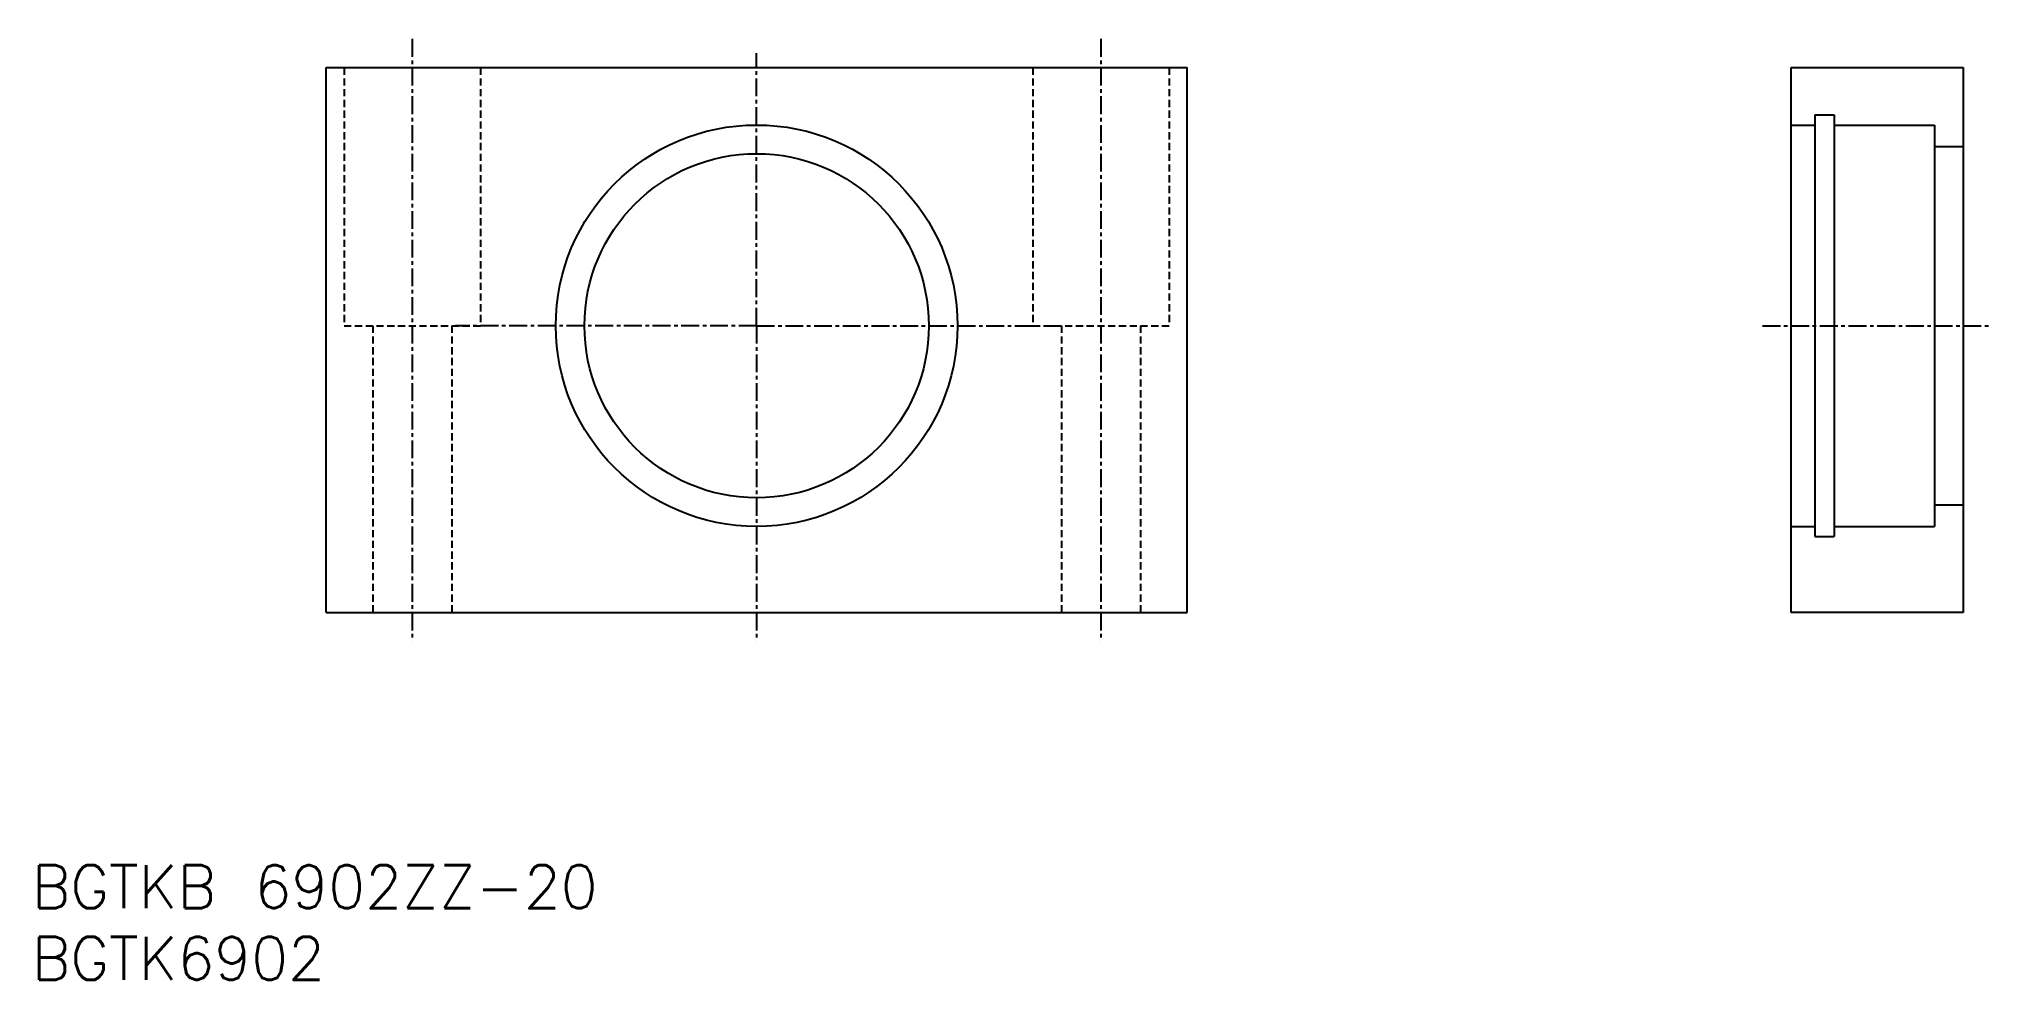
# Model space of a CAD drawing. Extents: x 45 to 181, y 37 to 103.
import ezdxf
from ezdxf.enums import TextEntityAlignment as Align

# ---------------------------------------------------------------- set-up
doc = ezdxf.new("R2010")
doc.units = 0
doc.linetypes.add('CENTER', pattern=[2, 1.25, -0.25, 0.25, -0.25])
doc.linetypes.add('DASHED', pattern=[0.75, 0.5, -0.25])
doc.layers.get('0').update_dxf_attribs({"linetype": 'CONTINUOUS'})
doc.layers.add('CENTER', color=1, linetype='CENTER')
doc.styles.get("Standard").update_dxf_attribs({"font": 'txt.shx', "bigfont": 'extfont.shx'})

msp = doc.modelspace()

# ---------------------------------------------------------------- linework, layer by layer
at = {"color": 7, "linetype": 'CONTINUOUS'}
for p, q in [((65.31, 62.93), (65.31, 100.93)), ((65.31, 100.93), (125.31, 100.93)), ((125.31, 62.93), (125.31, 100.93)), ((167.41, 62.93), (167.41, 100.93)), ((167.41, 100.93), (179.41, 100.93)), ((179.41, 100.93), (179.41, 62.93)), ((167.41, 96.93), (169.06, 96.93)), ((169.06, 97.63), (169.06, 68.23)), ((169.06, 97.63), (170.41, 97.63)), ((170.41, 97.63), (170.41, 68.23)), ((170.41, 96.93), (177.41, 96.93)), ((177.41, 96.93), (177.41, 68.93)), ((177.41, 95.43), (179.41, 95.43)), ((177.41, 70.43), (179.41, 70.43)), ((167.41, 68.93), (169.06, 68.93)), ((169.06, 68.23), (170.41, 68.23)), ((170.41, 68.93), (177.41, 68.93)), ((65.31, 62.93), (125.31, 62.93)), ((179.41, 62.93), (167.41, 62.93))]:
    msp.add_line(p, q, dxfattribs=at)
at = {"color": 3, "linetype": 'DASHED'}
for p, q in [((66.56, 100.93), (66.56, 82.93)), ((76.06, 100.93), (76.06, 82.93)), ((114.56, 100.93), (114.56, 82.93)), ((124.06, 100.93), (124.06, 82.93)), ((66.56, 82.93), (76.06, 82.93)), ((68.56, 82.93), (68.56, 62.93)), ((74.06, 82.93), (74.06, 62.93)), ((114.56, 82.93), (124.06, 82.93)), ((116.56, 82.93), (116.56, 62.93)), ((122.06, 82.93), (122.06, 62.93)), ((122.06, 82.93), (122.06, 62.93))]:
    msp.add_line(p, q, dxfattribs=at)
at = {"color": 7, "linetype": 'CONTINUOUS'}
for radius in [14, 12]:
    msp.add_circle((95.31, 82.93), radius, dxfattribs=at)
at = {"layer": 'CENTER', "color": 1, "linetype": 'CENTER'}
for p, q in [((71.31, 102.93), (71.31, 60.93)), ((119.31, 102.93), (119.31, 60.93)), ((119.31, 102.93), (119.31, 60.93)), ((95.31, 82.93), (95.31, 101.93)), ((95.31, 82.93), (74.31, 82.93)), ((95.31, 82.93), (95.31, 60.93)), ((95.31, 82.93), (116.31, 82.93)), ((165.41, 82.93), (181.41, 82.93))]:
    msp.add_line(p, q, dxfattribs=at)

# ---------------------------------------------------------------- texts
at = {"color": 7, "linetype": 'CONTINUOUS'}
for s, p in [('BGTKB 6902ZZ-20', (44.78, 43.8)), ('BGTK6902', (44.78, 38.8))]:
    msp.add_text(s, height=3, dxfattribs=at).set_placement(p, align=Align.MIDDLE_LEFT)

doc.saveas('drawing.dxf')
